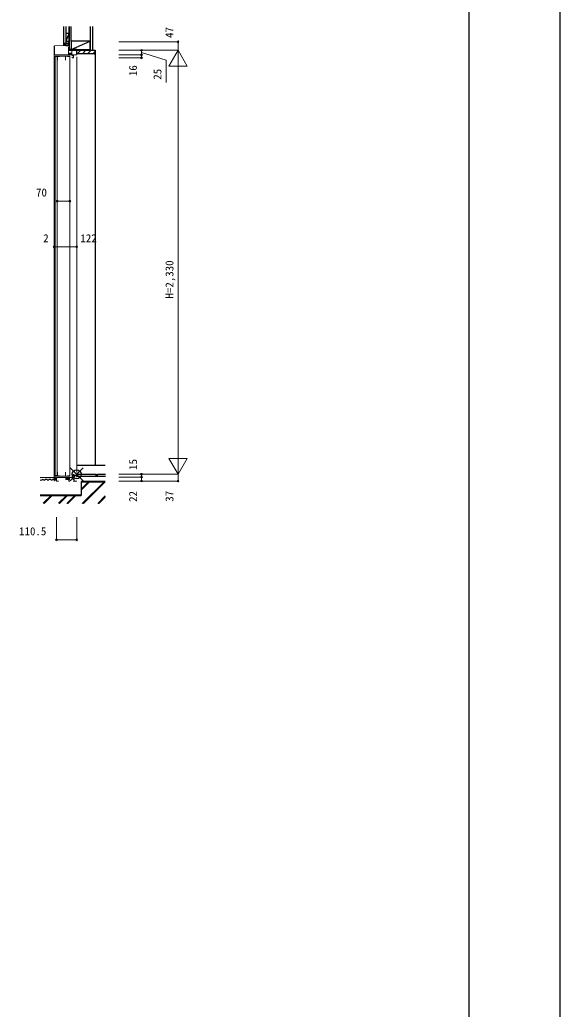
# Model space of a CAD drawing. Units: millimetres, scale not verified. Extents: x -13762 to 13750, y -10012 to 10000.
# Drawn here: x 10780 to 13750, y 0 to 5438 of the extents above; entities that cross this region are included whole.
import ezdxf
from ezdxf.enums import TextEntityAlignment as Align

# ---------------------------------------------------------------- set-up
doc = ezdxf.new("R2010")
doc.units = ezdxf.units.MM
doc.header["$LTSCALE"] = 50
doc.layers.add('0-5_YKK_C1', color=120, linetype='Continuous', lineweight=18)
doc.layers.add('0-9_YKK_N1', color=40, linetype='Continuous', lineweight=18)
for name, color, linetype in [('0-6_YKK_C2', 6, 'Continuous'), ('0-7_YKK_F1', 134, 'Continuous'), ('0-8_YKK_IN', 4, 'Continuous'), ('0-A_YKK_Z1', 134, 'Continuous')]:
    doc.layers.add(name, color=color, linetype=linetype)
doc.styles.add('ＭＳ ゴシック', font='')
doc.styles.get('ＭＳ ゴシック').set_extended_font_data('MS Gothic')

msp = doc.modelspace()

# ---------------------------------------------------------------- linework, layer by layer
at = {"layer": '0-5_YKK_C1'}
for p, q in [((10968.78, 5293.96), (10968.78, 2902.96)), ((10974.28, 5235.46), (10986.48, 5235.46)), ((10985.78, 5235.46), (10985.78, 2929.46)), ((11031.58, 5216.76), (11031.58, 5238.46)), ((11047.78, 5249.39), (11053.34, 5254.96)), ((11047.78, 5254.96), (11066.18, 5254.96)), ((11049, 5244.96), (11059, 5254.96)), ((11054.66, 5244.96), (11064.66, 5254.96)), ((11060.31, 5244.96), (11066.18, 5250.82)), ((11066.18, 5269.96), (11066.18, 5244.96)), ((11092.78, 5234.96), (11092.78, 2949.96)), ((11031.58, 2951.16), (11031.58, 2929.46)), ((11092.78, 2939.96), (11092.78, 2924.96)), ((10974.28, 2932.46), (10985.78, 2932.46)), ((11073.98, 2921.96), (10982.28, 2921.96)), ((11033.53, 2914.62), (11040.87, 2921.96)), ((11033.53, 2920.27), (11035.22, 2921.96)), ((11036.53, 2911.96), (11046.53, 2921.96)), ((11042.19, 2911.96), (11052.19, 2921.96)), ((11047.84, 2911.96), (11053.03, 2917.15)), ((11048.68, 2902.96), (11055.98, 2902.96)), ((11049.88, 2902.96), (11049.88, 2911.96)), ((11073.98, 2932.46), (11092.78, 2932.46)), ((11073.98, 2902.96), (11092.78, 2902.96))]:
    msp.add_line(p, q, dxfattribs=at)
for points in [[(11050.78, 5296.96), (11020.78, 5296.96), (10970.78, 5294.96), (10970.78, 5244.96), (11092.78, 5244.96), (11092.78, 5269.96), (11088.78, 5269.96)], [(11050.78, 5316.96), (11048.94, 5316.96), (11046.78, 5304.71), (11046.78, 5296.96)], [(11050.78, 5296.96), (11050.78, 5286.96), (11047.78, 5286.96), (11047.78, 5244.96)], [(10998.78, 5238.46), (10974.28, 5238.46), (10974.28, 2929.46), (10998.78, 2929.46)], [(11055.08, 5216.76), (11055.08, 5236.76), (11042.78, 5236.76), (11042.78, 5238.46), (10998.78, 5238.46), (10998.78, 5236.76), (10986.48, 5236.76), (10986.48, 5216.76)], [(11042.78, 2929.46), (11043.78, 2929.46), (11043.78, 2930.46), (11055.78, 2930.46), (11055.78, 5237.46), (11042.78, 5237.46)], [(11075.28, 5244.96), (11075.28, 5228.96), (11068.78, 5228.96), (11068.78, 5233.96)], [(11068.78, 5238.96), (11068.78, 5241.96), (11075.28, 5241.96)], [(11055.08, 2951.16), (11055.08, 2931.16), (11042.78, 2931.16), (11042.78, 2929.46), (10998.78, 2929.46), (10998.78, 2931.16), (10986.48, 2931.16), (10986.48, 2951.16)], [(11068.78, 2933.46), (11068.78, 2936.46), (11073.98, 2936.46)], [(11078.58, 2902.96), (11078.58, 2911.96), (11073.98, 2911.96), (11073.98, 2937.96), (11078.88, 2937.96), (11079.26, 2936.53)], [(11089.29, 2936.53), (11089.68, 2937.96), (11092.78, 2937.96)], [(10992.28, 2902.96), (10982.28, 2902.96), (10982.28, 2918.96), (10983.98, 2919.58), (10983.98, 2921.96)], [(11033.53, 2921.96), (11033.53, 2911.96), (11053.03, 2911.96), (11053.03, 2921.96)], [(11068.78, 2928.46), (11068.78, 2924.66), (11073.98, 2924.66)]]:
    msp.add_lwpolyline(points, dxfattribs=at)
at = {"layer": '0-6_YKK_C2'}
for p, q in [((11020.78, 5301.31), (11026.43, 5306.96)), ((11020.78, 5306.96), (11020.78, 5296.96)), ((11032.78, 5306.96), (11020.78, 5306.96)), ((11032.78, 5306.96), (11020.78, 5306.96)), ((11022.18, 5297.05), (11032.09, 5306.96)), ((11028.33, 5297.55), (11032.78, 5301.99)), ((11032.78, 5306.96), (11032.78, 5296.96)), ((11095.8, 5250.36), (11115.4, 5269.96)), ((11124.09, 5250.36), (11143.69, 5269.96)), ((11152.37, 5250.36), (11171.97, 5269.96)), ((11180.66, 5250.36), (11191.78, 5261.48)), ((11191.78, 5269.96), (11194.78, 5269.96)), ((11194.78, 5269.96), (11194.78, 2989.96))]:
    msp.add_line(p, q, dxfattribs=at)
for points in [[(11092.78, 5269.96), (11191.78, 5269.96), (11191.78, 5252.36)], [(11189.78, 5250.36), (11092.78, 5250.36), (11092.78, 5269.96)]]:
    msp.add_lwpolyline(points, dxfattribs=at)
msp.add_arc((11189.78, 5252.36), 2, 270.00001, 359.99999, dxfattribs=at)
at = {"layer": '0-7_YKK_F1'}
for p, q in [((13750, -10000), (13750, 10000)), ((13250, -10000), (13250, 9500))]:
    msp.add_line(p, q, dxfattribs=at)
at = {"layer": '0-8_YKK_IN'}
for p, q in [((11128.13, 2904.61), (11057.42, 2975.32)), ((11128.13, 2975.32), (11057.42, 2904.61))]:
    msp.add_line(p, q, dxfattribs=at)
msp.add_circle((11092.78, 2939.96), 25, dxfattribs=at)
at = {"layer": '0-9_YKK_N1'}
for p, q in [((11324.69, 5316.96), (11649.69, 5316.96)), ((11649.69, 5316.96), (11649.69, 5269.96)), ((11324.69, 5269.96), (11649.69, 5269.96)), ((11324.69, 5244.96), (11449.69, 5244.96)), ((11324.69, 5228.96), (11449.69, 5228.96)), ((11449.69, 5269.96), (11449.69, 5244.96)), ((11449.69, 5257.46), (11584.77, 5215.76)), ((11449.69, 5244.96), (11449.69, 5228.96)), ((11599.69, 5183.36), (11649.69, 5269.96)), ((11649.69, 2939.96), (11649.69, 5269.96)), ((11584.77, 5215.76), (11584.77, 5093.86)), ((10985.78, 4441.35), (11055.78, 4441.35)), ((10968.78, 4189.93), (10968.78, 4314.93)), ((10970.78, 4189.93), (10970.78, 4314.93)), ((11092.78, 4189.93), (11092.78, 4314.93)), ((10968.78, 4189.93), (10970.78, 4189.93)), ((10970.78, 4189.93), (11092.78, 4189.93)), ((11699.69, 3026.57), (11599.69, 3026.57)), ((11599.69, 3026.57), (11649.69, 2939.96)), ((11699.69, 3026.57), (11649.69, 2939.96)), ((11324.69, 2939.96), (11649.69, 2939.96)), ((11449.69, 2902.96), (11449.69, 2939.96)), ((11649.69, 2939.96), (11649.69, 2902.96)), ((11324.69, 2924.96), (11449.69, 2924.96)), ((11324.69, 2902.96), (11649.69, 2902.96)), ((10982.28, 2704.51), (10982.28, 2579.51)), ((11092.78, 2704.51), (11092.78, 2579.51)), ((10982.28, 2579.51), (11092.78, 2579.51))]:
    msp.add_line(p, q, dxfattribs=at)
msp.add_lwpolyline([(11599.69, 5183.36), (11699.69, 5183.36), (11649.69, 5269.96)], dxfattribs=at)
for centre in [(11449.69, 5269.96), (11649.69, 5316.96), (11449.69, 5244.96), (11449.69, 5228.96), (10985.78, 4441.35), (11055.78, 4441.35), (10968.78, 4189.93), (10970.78, 4189.93), (11092.78, 4189.93), (11449.69, 2939.96), (11449.69, 2924.96), (11449.69, 2902.96), (11649.69, 2902.96), (10982.28, 2579.51), (11092.78, 2579.51)]:
    msp.add_circle(centre, 5, dxfattribs=at)
at = {"layer": '0-A_YKK_Z1'}
for p, q in [((11020.78, 5400.26), (11020.78, 5306.96)), ((11032.78, 5400.26), (11032.78, 5306.96)), ((11050.78, 5319.96), (11050.78, 5400.26)), ((11062.78, 5319.96), (11062.78, 5400.26)), ((11167.78, 5400.26), (11167.78, 5269.96)), ((11180.28, 5400.26), (11180.28, 5269.96)), ((11050.78, 5364.96), (11032.78, 5319.96)), ((11032.78, 5364.96), (11050.78, 5364.96)), ((11032.78, 5364.96), (11032.78, 5319.96)), ((11050.78, 5319.96), (11050.78, 5364.96)), ((11032.78, 5319.96), (11048.78, 5319.96)), ((11046.78, 5306.96), (11032.78, 5306.96)), ((11050.78, 5269.96), (11092.77, 5274.96)), ((11092.77, 5274.96), (11050.78, 5274.96)), ((11050.78, 5274.96), (11050.78, 5269.96)), ((11062.78, 5274.96), (11167.78, 5319.96)), ((11092.77, 5269.96), (11092.77, 5274.96)), ((11092.77, 5269.96), (11167.78, 5274.96)), ((11092.77, 5269.96), (11092.77, 5274.96)), ((11050.78, 5269.96), (11092.77, 5269.96)), ((11092.77, 5269.96), (11167.78, 5269.96)), ((11092.78, 2989.96), (11249.69, 2989.96)), ((11092.78, 2927.96), (11092.78, 2939.06)), ((11099.78, 2927.96), (11099.78, 2938.46)), ((11101.28, 2939.96), (11198.27, 2939.96)), ((11199.77, 2927.96), (11199.77, 2938.46)), ((11206.77, 2927.96), (11206.77, 2938.46)), ((11208.27, 2939.96), (11250.59, 2939.96)), ((10973.76, 2921.97), (10891.58, 2920.4)), ((10891.58, 2908.39), (10900.51, 2908.56)), ((10891.58, 2908.39), (10900.51, 2908.56)), ((10900.51, 2908.56), (10900.48, 2910.06)), ((10900.51, 2908.56), (10900.48, 2910.06)), ((10910.51, 2908.76), (10920.51, 2908.95)), ((10930.48, 2910.64), (10920.48, 2910.45)), ((10920.51, 2908.95), (10920.48, 2910.45)), ((10930.5, 2909.14), (10930.48, 2910.64)), ((10930.5, 2909.14), (10940.5, 2909.33)), ((10950.47, 2911.02), (10940.47, 2910.83)), ((10940.5, 2909.33), (10940.47, 2910.83)), ((10950.5, 2909.52), (10950.47, 2911.02)), ((10970.47, 2911.41), (10960.47, 2911.22)), ((10970.5, 2909.91), (10970.47, 2911.41)), ((10970.5, 2909.91), (10982.27, 2910.13)), ((10975.49, 2910), (10975.29, 2920.5)), ((10982.27, 2910.13), (10982.28, 2921.23)), ((11104.77, 2927.96), (11092.78, 2927.96)), ((11104.77, 2929.46), (11114.77, 2929.46)), ((11104.77, 2927.96), (11104.77, 2929.46)), ((11249.69, 2899.96), (11116.88, 2899.96)), ((11116.88, 2899.96), (11116.88, 2824.51)), ((11117.88, 2898.96), (11249.69, 2898.96)), ((11163.99, 2898.96), (11117.88, 2852.85)), ((11161.16, 2898.96), (11117.88, 2855.68)), ((11158.33, 2898.96), (11117.88, 2858.51)), ((11117.88, 2898.96), (11117.88, 2823.59)), ((11243.18, 2898.96), (11123.73, 2779.51)), ((11124.77, 2929.46), (11134.77, 2929.46)), ((11124.77, 2927.96), (11124.77, 2929.46)), ((11246.01, 2898.96), (11126.55, 2779.51)), ((11248.84, 2898.96), (11129.38, 2779.51)), ((11134.77, 2927.96), (11134.77, 2929.46)), ((11144.77, 2927.96), (11134.77, 2927.96)), ((11144.77, 2929.46), (11154.77, 2929.46)), ((11144.77, 2927.96), (11144.77, 2929.46)), ((11154.77, 2927.96), (11154.77, 2929.46)), ((11164.77, 2927.96), (11154.77, 2927.96)), ((11174.77, 2927.96), (11174.77, 2929.46)), ((11174.77, 2927.96), (11174.77, 2929.46)), ((11184.77, 2927.96), (11174.77, 2927.96)), ((11184.77, 2927.96), (11174.77, 2927.96)), ((11194.77, 2927.96), (11194.77, 2929.46)), ((11211.77, 2927.96), (11194.77, 2927.96)), ((11211.77, 2929.46), (11221.77, 2929.46)), ((11211.77, 2927.96), (11211.77, 2929.46)), ((11221.77, 2927.96), (11221.77, 2929.46)), ((11231.77, 2927.96), (11221.77, 2927.96)), ((11231.77, 2929.46), (11241.77, 2929.46)), ((11231.77, 2927.96), (11231.77, 2929.46)), ((11243.2, 2927.86), (11243.26, 2927.88)), ((11116.88, 2824.51), (10891.58, 2824.51)), ((10891.58, 2823.59), (11117.88, 2823.59)), ((10951.75, 2823.59), (10908.63, 2780.47)), ((10954.58, 2823.59), (10910.5, 2779.51)), ((10957.41, 2823.59), (10913.32, 2779.51)), ((11036.6, 2823.59), (10993.49, 2780.47)), ((11039.43, 2823.59), (10995.35, 2779.51)), ((11042.26, 2823.59), (10998.18, 2779.51)), ((11082.96, 2823.59), (11038.87, 2779.51)), ((11085.79, 2823.59), (11041.7, 2779.51)), ((11088.61, 2823.59), (11044.53, 2779.51)), ((11249.69, 2820.62), (11208.58, 2779.51)), ((11249.69, 2817.79), (11211.41, 2779.51)), ((11249.69, 2814.97), (11214.24, 2779.51))]:
    msp.add_line(p, q, dxfattribs=at)
for points in [[(11050.78, 5400.26), (11050.78, 5274.96), (11062.78, 5274.96)], [(11032.78, 5296.96), (11046.78, 5296.96), (11046.78, 5306.96)], [(10910.51, 2908.76), (10910.48, 2910.26), (10900.48, 2910.06)], [(10950.5, 2909.52), (10960.5, 2909.72), (10960.47, 2911.22)], [(11124.77, 2927.96), (11114.77, 2927.96), (11114.77, 2929.46)], [(11164.77, 2927.96), (11164.77, 2929.46), (11174.77, 2929.46)], [(11184.77, 2927.96), (11184.77, 2929.46), (11194.77, 2929.46)], [(11250.59, 2927.96), (11241.77, 2927.96), (11241.77, 2929.46)]]:
    msp.add_lwpolyline(points, dxfattribs=at)
msp.add_lwpolyline([(11167.78, 5274.96), (11167.78, 5319.96), (11062.78, 5319.96), (11062.78, 5274.96)], close=True, dxfattribs=at)
for centre, radius, start, end in [((11096.12, 2945.98), 7.69, 244.23156, 301.2405), ((11101.28, 2938.46), 1.5, 90, 180), ((11198.27, 2938.46), 1.5, 0, 90), ((11203.27, 2945.44), 7.15, 237.58075, 302.41925), ((11208.27, 2938.46), 1.5, 90, 180), ((10973.79, 2920.47), 1.5, 1.1, 91.1), ((10978.8, 2928.09), 7.69, 239.8595, 296.86844)]:
    msp.add_arc(centre, radius, start, end, dxfattribs=at)

# ---------------------------------------------------------------- texts
at = {"layer": '0-9_YKK_N1', "style": 'ＭＳ ゴシック'}
for s, p in [('47', (11637.69, 5337.63)), ('16', (11437.69, 5128.13)), ('25', (11571.73, 5108.43)), ('H=2,330', (11637.69, 3905.85)), ('15', (11437.69, 2963.96)), ('22', (11437.69, 2788.06)), ('37', (11637.69, 2788.96))]:
    msp.add_text(s, height=43.99, rotation=90, dxfattribs=at).set_placement(p, align=Align.BOTTOM_LEFT)
for s, p in [('70', (10869.41, 4453.35)), ('2', (10908.92, 4201.93)), ('122', (11113.33, 4201.93)), ('110.5', (10776.25, 2591.51))]:
    msp.add_text(s, height=43.99, dxfattribs=at).set_placement(p, align=Align.BOTTOM_LEFT)

doc.saveas('drawing.dxf')
